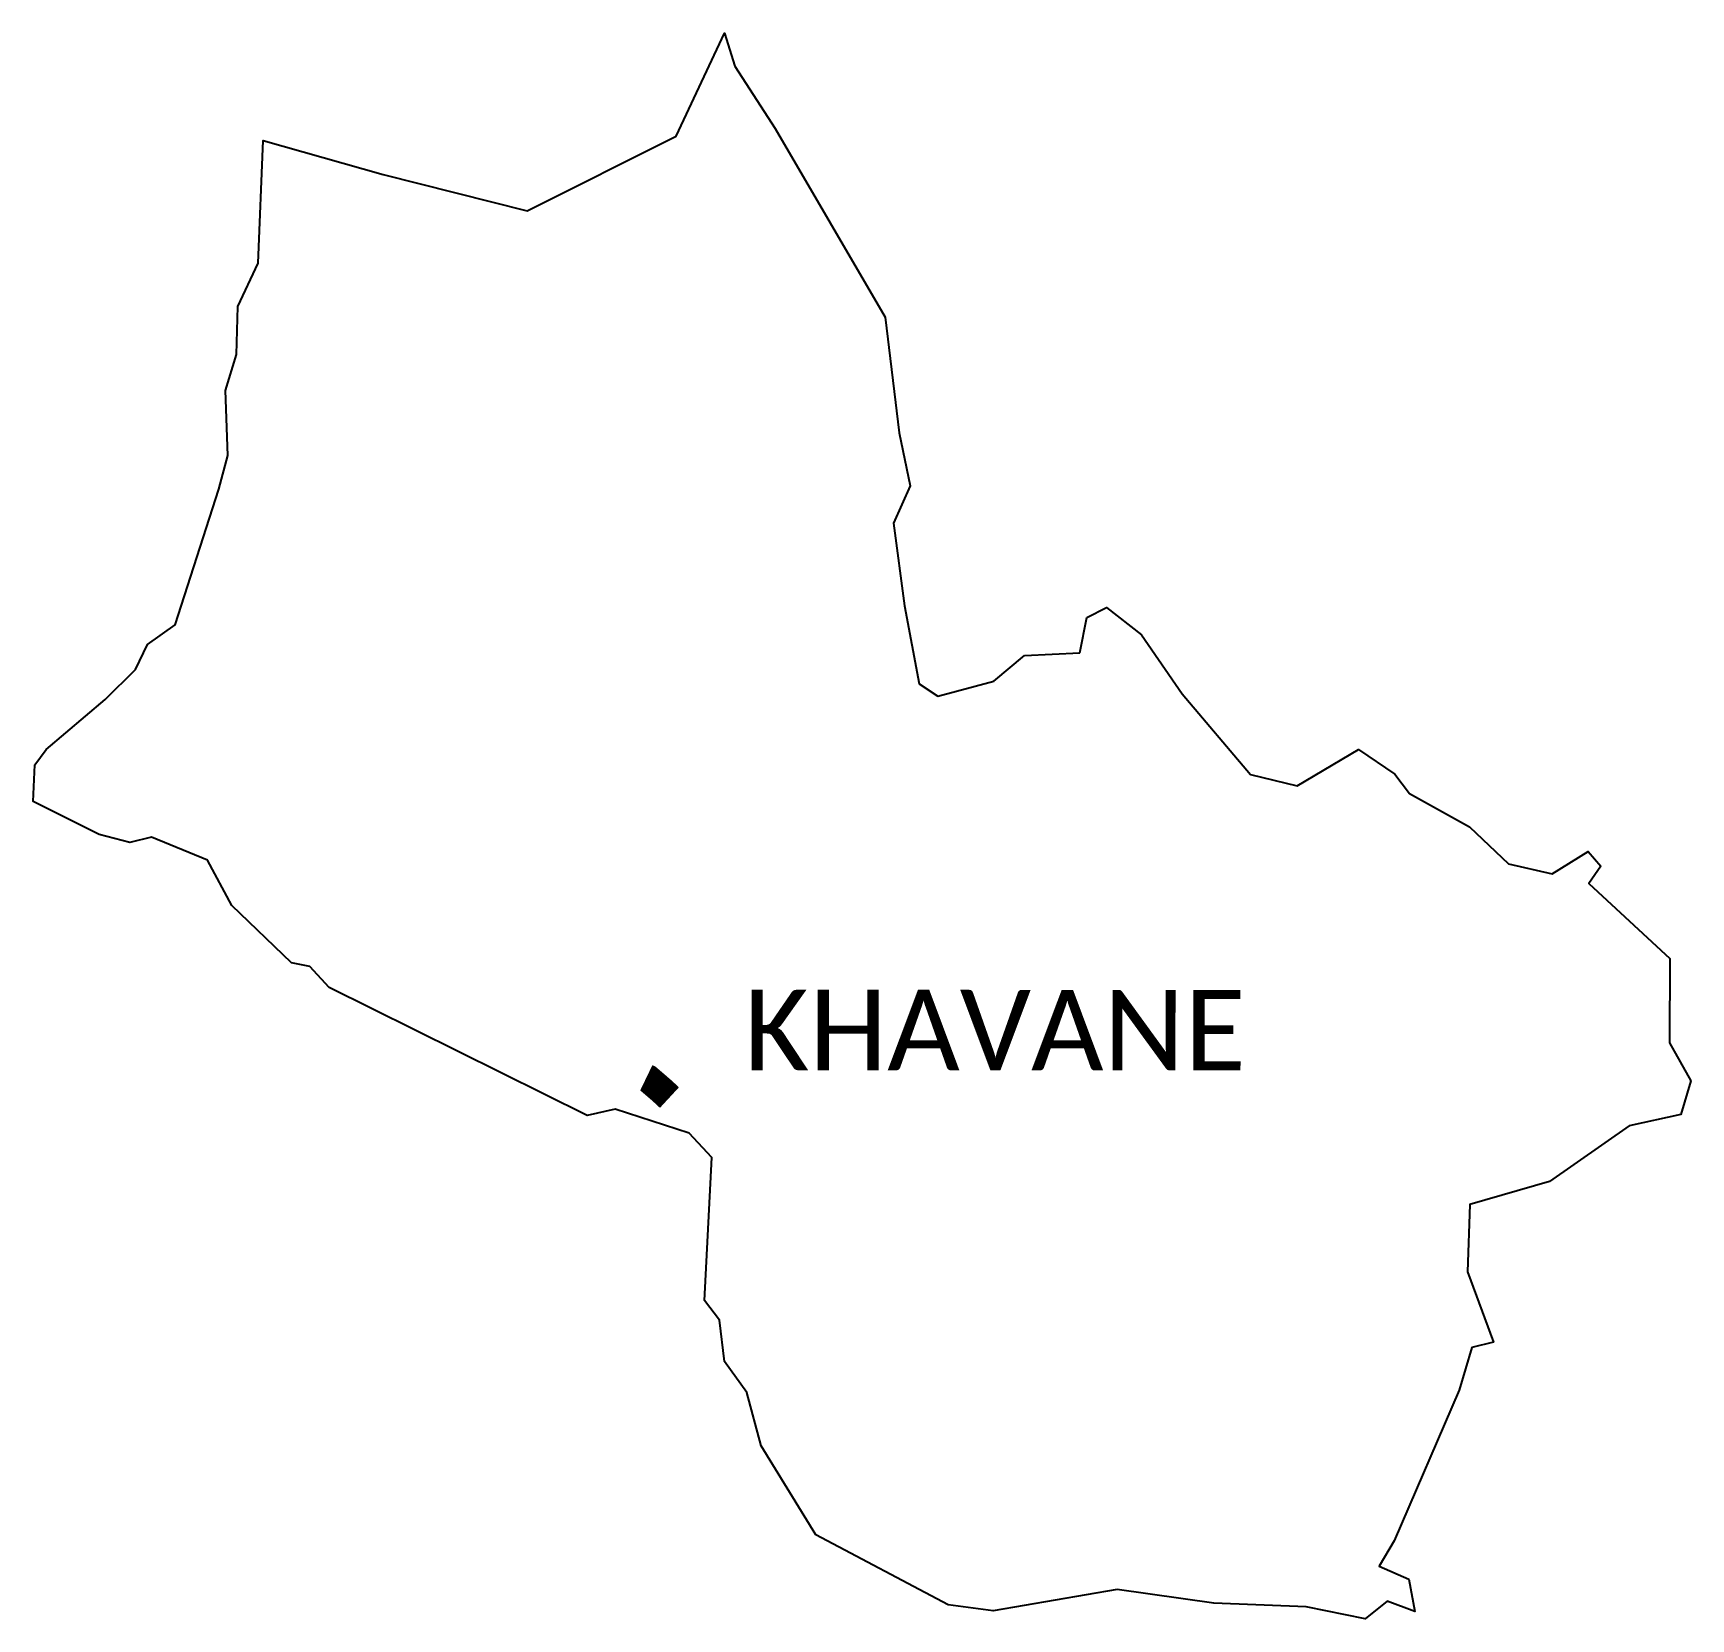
# Model space of a CAD drawing. Header units: metres. Extents: x 345459 to 348418, y 1759658 to 1762488.
import ezdxf

# ---------------------------------------------------------------- set-up
doc = ezdxf.new("R2010")
doc.units = ezdxf.units.M
for name, color, linetype in [('ARTIFICIALLY PROTECTED', 10, 'Continuous'), ('village', 3, 'Continuous'), ('VILLAGE NAME', 250, 'Continuous')]:
    doc.layers.add(name, color=color, linetype=linetype)

msp = doc.modelspace()

# ---------------------------------------------------------------- linework, layer by layer
at = {"color": 3}
for points in [[(346340.6, 1762171.4), (346606.6, 1762304.6), (346692.8, 1762488.2), (346711.3, 1762429.2), (346783.3, 1762318.2), (346980.1, 1761981.3), (347004.8, 1761774.9), (347024.8, 1761680), (346994.6, 1761613.9), (347014.3, 1761465.9), (347040.6, 1761327.1), (347073.8, 1761305), (347173.9, 1761331.3), (347228.8, 1761377.3)], [(347327.6, 1761382.1), (347340.2, 1761445.5), (347375.4, 1761463.1), (347437.5, 1761414.5), (347510.3, 1761309.1), (347632.5, 1761164.8), (347715.3, 1761144.5), (347825.3, 1761209.7), (347890, 1761165.7), (347916, 1761131.2), (348023, 1761071.7), (348092.8, 1761005.6), (348171, 1760987.7), (348235.2, 1761027.7), (348257.6, 1761001.2), (348236.2, 1760970.4), (348381.1, 1760836.6), (348380.3, 1760686.1), (348418.5, 1760618.3), (348400.5, 1760558.2), (348308.3, 1760537.9), (348166.2, 1760438.5), (348023.8, 1760397.6), (348019.5, 1760277.4), (348065.9, 1760151.8), (348027.4, 1760142), (348004.6, 1760066), (347888.7, 1759797), (347861.7, 1759752.1), (347914.9, 1759729), (347925.8, 1759670.7), (347876.3, 1759689.2), (347837, 1759657.9), (347731.8, 1759679.2), (347566.5, 1759685.9), (347393.9, 1759710.3), (347172.7, 1759672.4), (347092.3, 1759682.9), (346856.1, 1759808.1), (346758.5, 1759966.5), (346733, 1760061.9), (346692.9, 1760117.5), (346684, 1760190.8), (346657.2, 1760226.4), (346670.4, 1760481.5), (346630.3, 1760524.9), (346498.1, 1760567.5), (346448, 1760556.1), (345987.3, 1760784.9), (345952.6, 1760822), (345920, 1760828.6), (345813.4, 1760930.9), (345769.9, 1761011.8), (345670.3, 1761053), (345631.1, 1761043.6), (345576.3, 1761058), (345458.7, 1761116.8), (345461.9, 1761182.2), (345482.2, 1761209.7), (345587.4, 1761298.8), (345641.2, 1761352.2), (345662.7, 1761397.2), (345712, 1761432.3), (345790.4, 1761674.2), (345806.4, 1761734.3), (345802.3, 1761850.3), (345821.8, 1761914.9), (345824, 1762000.1), (345860.3, 1762077.4), (345869.5, 1762296.4), (346083.4, 1762236)], [(347228.8, 1761377.3), (347327.6, 1761382.1)]]:
    msp.add_lwpolyline(points, dxfattribs=at)
at = {"layer": 'ARTIFICIALLY PROTECTED', "const_width": 50, "flags": 128}
msp.add_lwpolyline([(346553.5, 1760623.7), (346556.2, 1760622.4), (346581.2, 1760600.9), (346594.8, 1760588.3)], dxfattribs=at)
at = {"layer": 'village'}
msp.add_lwpolyline([(346083.4, 1762236), (346340.6, 1762171.4)], dxfattribs=at)

# ---------------------------------------------------------------- texts
at = {"layer": 'VILLAGE NAME', "insert": (346727.8, 1760780.8), "char_height": 143.7, "attachment_point": 1, "rotation": 359.9793}
msp.add_mtext_dynamic_manual_height_columns('{\\fCalibri|b0|i0|c0|p34;KHAVANE}', width=1418, gutter_width=718.5, heights=[0], dxfattribs=at)

doc.saveas('drawing.dxf')
